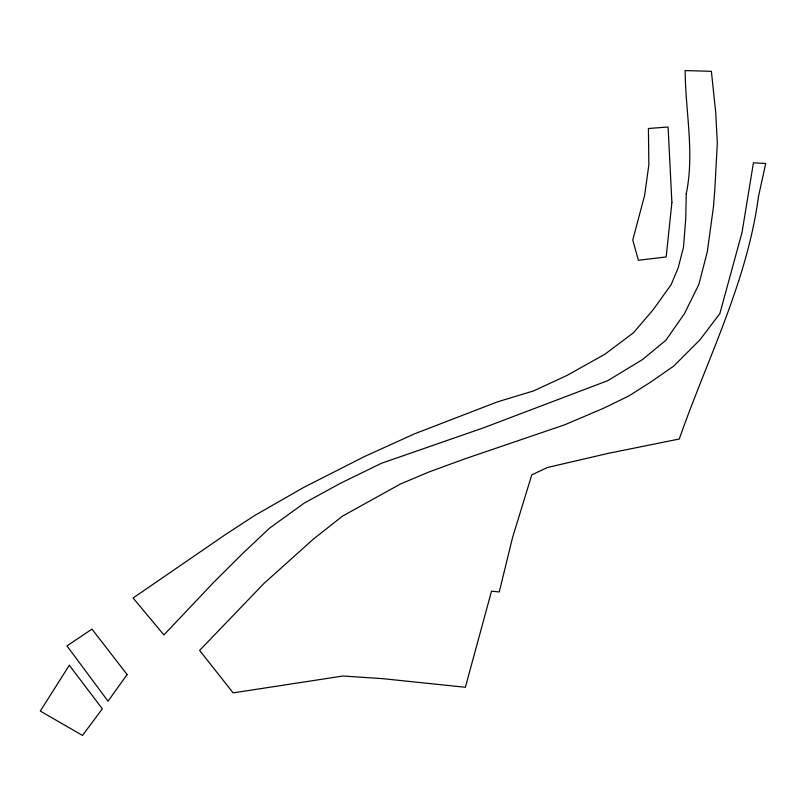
<?xml version="1.0" encoding="UTF-8"?>
<svg xmlns="http://www.w3.org/2000/svg" width="806" height="806" viewBox="0 0 806 806"><rect width="100%" height="100%" fill="white"/><g stroke="black" fill="none" stroke-linecap="round" stroke-linejoin="round"><path stroke-width="1.21" d="M686.238 193.843L685.755 218.678L683.488 247.271L678.168 267.844L671.186 284.609L653.263 309.615L633.486 332.747L604.822 354.267L567.041 375.425L533.471 390.94L497.342 401.912L414.385 433.88L364.483 456.539L303.58 487.489L254.615 515.548L224.662 535.113L133.091 598.002L163.9 634.927L213.792 582.254L242.838 553.339L269.587 528.121L304.346 503.035L340.021 483.499L381.409 463.299L483.63 427.785L607.795 380.654L642.553 359.526L665.887 340.253L684.405 313.715L698.812 284.538L707.275 251.935L713.451 206.91L714.821 189.481L717.33 142.884L715.738 112.649L711.386 71.321L685.16 70.575C685.382 111.742 694.732 152.918 686.238 193.843M671.892 202.497L666.179 256.933L638.402 260.278L632.75 240.067L644.609 195.405L648.85 164.928L648.417 128.497L668.083 127.005L671.892 202.497M758.426 196.785C747.172 281.737 707.245 358.922 679.287 438.998L608.177 453.375L547.294 467.54L531.769 474.875L512.576 537.461L499.257 591.947L491.519 591.171L465.364 687.266L382.9 678.682L343.034 676.012L233.136 692.878L199.616 650.402L264.106 583.312L313.725 538.821L342.54 516.112L400.391 484.033L429.205 471.883L465.334 458.685L564.805 424.752L602.999 408.511L628.841 395.968L651.248 381.712L673.655 366.136L699.951 339.86L719.849 313.584L742.034 232.39L753.439 162.802L765.7 163.477L758.426 196.785M69.306 665.262L40.3 711.063L82.494 735.425L102.342 708.827L69.306 665.262M127.126 674.541L108.034 701.2L66.969 645.908L91.975 629.123L127.126 674.541"/></g></svg>
